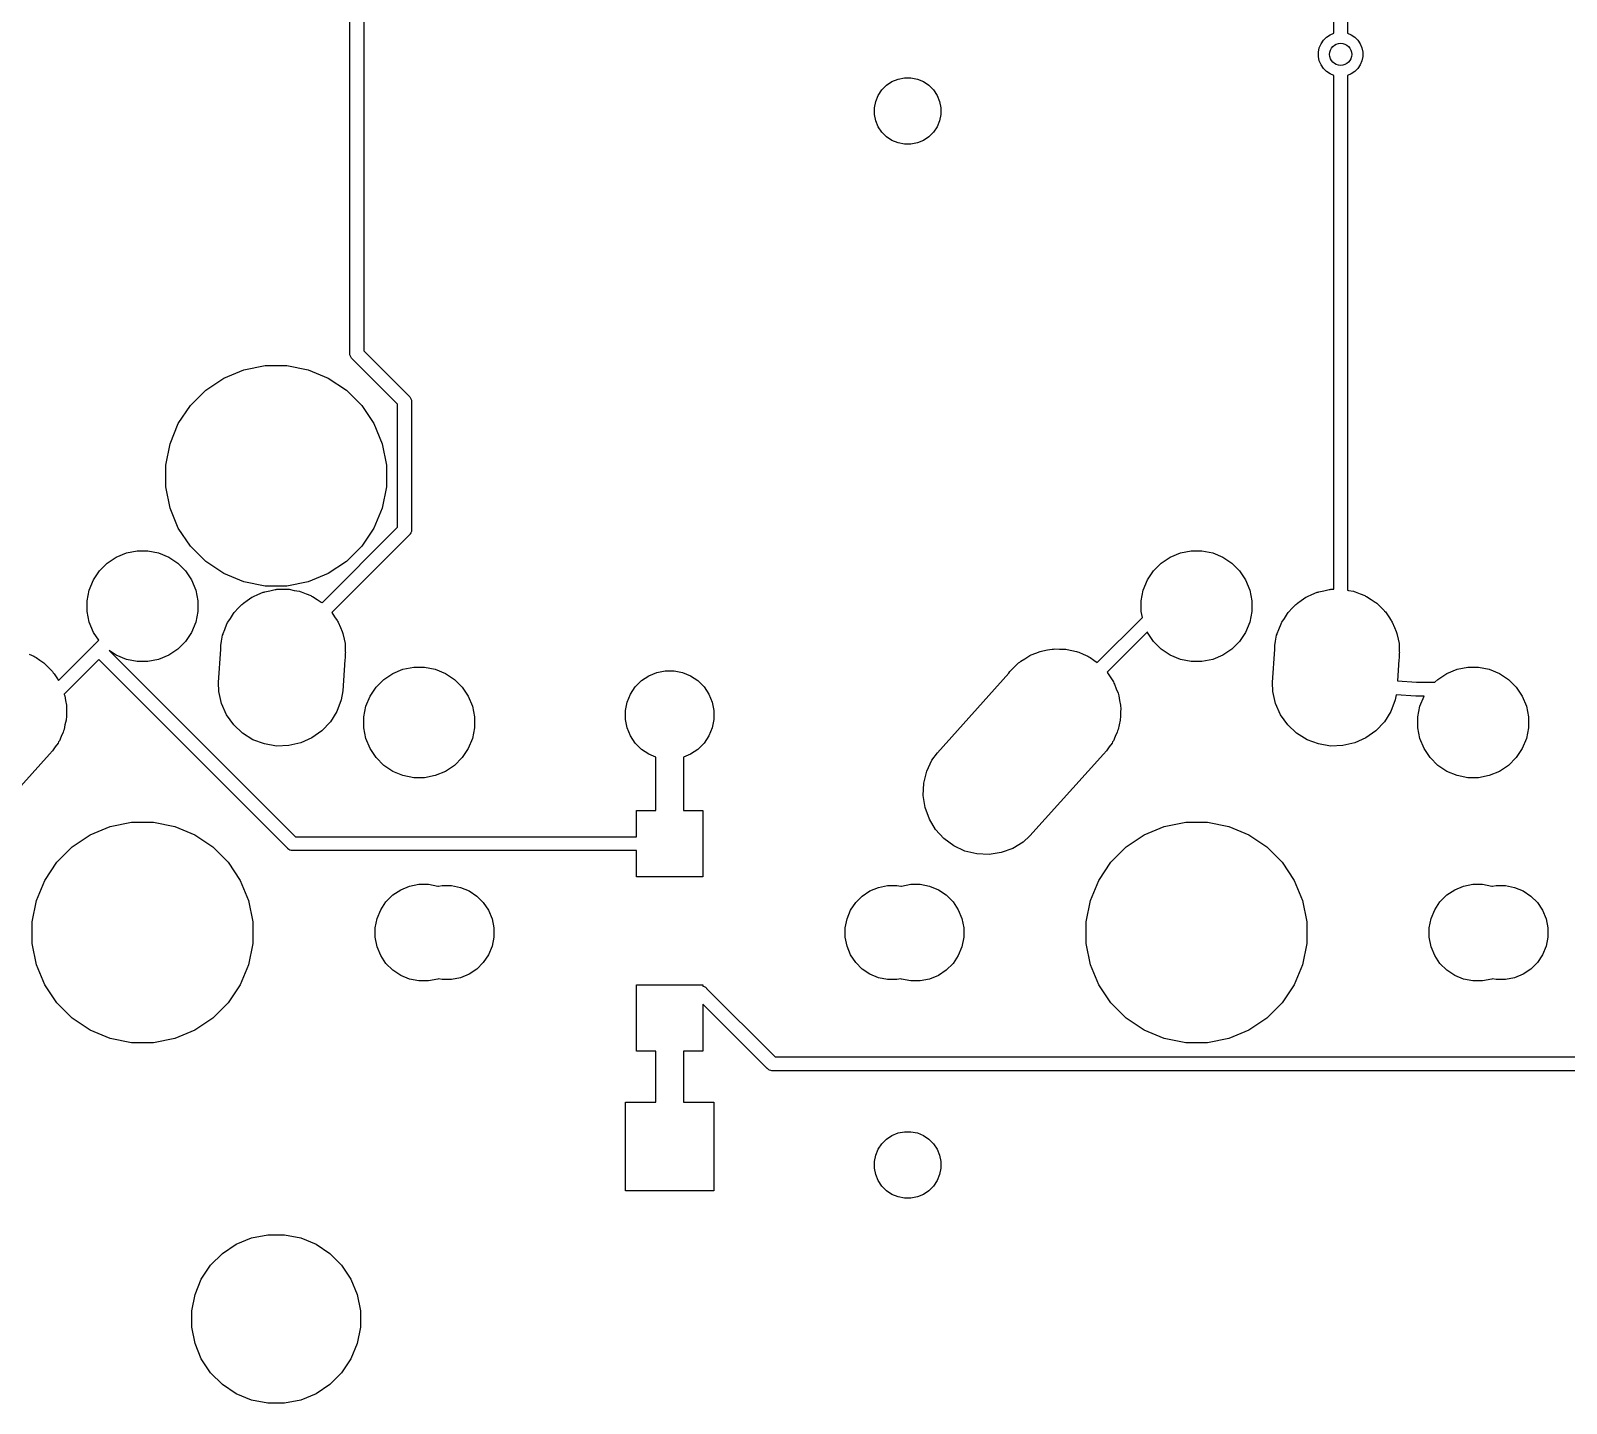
# Model space of a CAD drawing. Extents: x 53 to 306, y -113 to -54.
# Drawn here: x 174.19 to 201.94, y -113.28 to -88.47 of the extents above; entities that cross this region are included whole.
import ezdxf

# ---------------------------------------------------------------- set-up
doc = ezdxf.new("R2010")
doc.units = 0
doc.layers.add('BLACK', color=7, linetype='CONTINUOUS')

msp = doc.modelspace()

# ---------------------------------------------------------------- linework, layer by layer
at = {"layer": 'BLACK', "linetype": 'CONTINUOUS'}
for p, q in [((179.96, -94.3038), (179.96, -83.0579)), ((180.21, -83.1036), (180.21, -94.2581)), ((197.741, -88.5188), (197.741, -84.327)), ((197.991, -84.3727), (197.991, -88.5188)), ((197.677, -88.5455), (197.741, -88.5188)), ((197.991, -88.5188), (198.056, -88.5455)), ((197.466, -88.8606), (197.481, -88.7833)), ((197.481, -88.7833), (197.512, -88.7105)), ((197.512, -88.7105), (197.555, -88.645)), ((197.555, -88.645), (197.611, -88.5893)), ((197.611, -88.5893), (197.677, -88.5455)), ((198.056, -88.5455), (198.121, -88.5893)), ((198.121, -88.5893), (198.177, -88.645)), ((198.177, -88.645), (198.221, -88.7105)), ((198.221, -88.7105), (198.251, -88.7833)), ((198.251, -88.7833), (198.266, -88.8606)), ((197.466, -88.9394), (197.466, -88.8606)), ((197.481, -89.0167), (197.466, -88.9394)), ((197.512, -89.0895), (197.481, -89.0167)), ((198.251, -89.0167), (198.221, -89.0895)), ((198.266, -88.9394), (198.251, -89.0167)), ((198.266, -88.8606), (198.266, -88.9394)), ((189.758, -89.3933), (189.867, -89.3481)), ((189.867, -89.3481), (189.983, -89.325)), ((189.983, -89.325), (190.101, -89.325)), ((190.101, -89.325), (190.217, -89.3481)), ((190.217, -89.3481), (190.326, -89.3933)), ((197.555, -89.155), (197.512, -89.0895)), ((197.611, -89.2107), (197.555, -89.155)), ((197.677, -89.2545), (197.611, -89.2107)), ((197.741, -89.2812), (197.677, -89.2545)), ((197.741, -98.57), (197.741, -89.2812)), ((198.056, -89.2545), (197.991, -89.2812)), ((197.991, -89.2812), (197.991, -98.5856)), ((198.121, -89.2107), (198.056, -89.2545)), ((198.177, -89.155), (198.121, -89.2107)), ((198.221, -89.0895), (198.177, -89.155)), ((189.465, -89.75), (189.51, -89.6408)), ((189.51, -89.6408), (189.576, -89.5425)), ((189.576, -89.5425), (189.66, -89.459)), ((189.66, -89.459), (189.758, -89.3933)), ((190.326, -89.3933), (190.424, -89.459)), ((190.424, -89.459), (190.508, -89.5425)), ((190.508, -89.5425), (190.574, -89.6408)), ((190.574, -89.6408), (190.619, -89.75)), ((189.442, -89.8659), (189.465, -89.75)), ((189.442, -89.9841), (189.442, -89.8659)), ((190.619, -89.75), (190.642, -89.8659)), ((190.642, -89.8659), (190.642, -89.9841)), ((189.465, -90.1), (189.442, -89.9841)), ((189.51, -90.2092), (189.465, -90.1)), ((190.619, -90.1), (190.574, -90.2092)), ((190.642, -89.9841), (190.619, -90.1)), ((189.576, -90.3075), (189.51, -90.2092)), ((189.66, -90.391), (189.576, -90.3075)), ((189.758, -90.4567), (189.66, -90.391)), ((189.867, -90.5019), (189.758, -90.4567)), ((190.326, -90.4567), (190.217, -90.5019)), ((190.424, -90.391), (190.326, -90.4567)), ((190.508, -90.3075), (190.424, -90.391)), ((190.574, -90.2092), (190.508, -90.3075)), ((189.983, -90.525), (189.867, -90.5019)), ((190.101, -90.525), (189.983, -90.525)), ((190.217, -90.5019), (190.101, -90.525)), ((179.96, -94.3099), (179.96, -94.3038)), ((179.962, -94.3344), (179.96, -94.3099)), ((179.969, -94.358), (179.962, -94.3344)), ((179.981, -94.3797), (179.969, -94.358)), ((180.21, -94.2581), (181.032, -95.0798)), ((177.682, -94.753), (178.044, -94.6027)), ((178.044, -94.6027), (178.43, -94.5261)), ((178.43, -94.5261), (178.822, -94.5261)), ((178.822, -94.5261), (179.208, -94.6027)), ((179.208, -94.6027), (179.57, -94.753)), ((179.992, -94.3939), (179.981, -94.3797)), ((179.996, -94.3987), (179.992, -94.3939)), ((180.001, -94.4026), (179.996, -94.3987)), ((180.823, -95.2243), (180.001, -94.4026)), ((177.355, -94.9712), (177.682, -94.753)), ((179.57, -94.753), (179.897, -94.9712)), ((177.077, -95.249), (177.355, -94.9712)), ((179.897, -94.9712), (180.175, -95.249)), ((181.032, -95.0798), (181.037, -95.0837)), ((181.037, -95.0837), (181.041, -95.0884)), ((181.041, -95.0884), (181.041, -95.0884)), ((181.041, -95.0884), (181.052, -95.1027)), ((181.052, -95.1027), (181.064, -95.1244)), ((181.064, -95.1244), (181.071, -95.148)), ((181.071, -95.148), (181.073, -95.1664)), ((181.073, -95.1664), (181.073, -95.1664)), ((181.073, -95.1664), (181.073, -95.1725)), ((181.073, -95.1725), (181.073, -95.1786)), ((181.073, -95.1786), (181.073, -97.4931)), ((176.859, -95.5755), (177.077, -95.249)), ((180.175, -95.249), (180.393, -95.5755)), ((180.823, -97.4474), (180.823, -95.2243)), ((176.709, -95.9384), (176.859, -95.5755)), ((180.393, -95.5755), (180.543, -95.9384)), ((176.632, -96.3236), (176.709, -95.9384)), ((180.543, -95.9384), (180.62, -96.3236)), ((176.632, -96.7164), (176.632, -96.3236)), ((180.62, -96.3236), (180.62, -96.7164)), ((176.709, -97.1016), (176.632, -96.7164)), ((180.62, -96.7164), (180.543, -97.1016)), ((176.859, -97.4645), (176.709, -97.1016)), ((180.543, -97.1016), (180.393, -97.4645)), ((177.077, -97.791), (176.859, -97.4645)), ((179.457, -98.8131), (180.823, -97.4474)), ((181.032, -97.5919), (179.634, -98.9899)), ((180.393, -97.4645), (180.175, -97.791)), ((181.037, -97.588), (181.032, -97.5919)), ((181.041, -97.5833), (181.037, -97.588)), ((181.052, -97.569), (181.041, -97.5833)), ((181.041, -97.5833), (181.041, -97.5833)), ((181.064, -97.5473), (181.052, -97.569)), ((181.071, -97.5237), (181.064, -97.5473)), ((181.073, -97.5053), (181.071, -97.5237)), ((181.073, -97.4931), (181.073, -97.4992)), ((181.073, -97.4992), (181.073, -97.5053)), ((181.073, -97.5053), (181.073, -97.5053)), ((175.738, -97.9888), (175.92, -97.9134)), ((175.92, -97.9134), (176.114, -97.875)), ((176.114, -97.875), (176.31, -97.875)), ((176.31, -97.875), (176.504, -97.9134)), ((176.504, -97.9134), (176.686, -97.9888)), ((177.355, -98.0688), (177.077, -97.791)), ((180.175, -97.791), (179.897, -98.0688)), ((194.788, -97.9888), (194.97, -97.9134)), ((194.97, -97.9134), (195.164, -97.875)), ((195.164, -97.875), (195.36, -97.875)), ((195.36, -97.875), (195.554, -97.9134)), ((195.554, -97.9134), (195.736, -97.9888)), ((175.326, -98.4013), (175.435, -98.2375)), ((175.435, -98.2375), (175.575, -98.0982)), ((175.575, -98.0982), (175.738, -97.9888)), ((176.686, -97.9888), (176.849, -98.0982)), ((176.849, -98.0982), (176.989, -98.2375)), ((176.989, -98.2375), (177.098, -98.4013)), ((177.682, -98.287), (177.355, -98.0688)), ((179.897, -98.0688), (179.57, -98.287)), ((194.376, -98.4013), (194.485, -98.2375)), ((194.485, -98.2375), (194.625, -98.0982)), ((194.625, -98.0982), (194.788, -97.9888)), ((195.736, -97.9888), (195.899, -98.0982)), ((195.899, -98.0982), (196.039, -98.2375)), ((196.039, -98.2375), (196.148, -98.4013)), ((175.25, -98.5833), (175.326, -98.4013)), ((177.098, -98.4013), (177.174, -98.5833)), ((178.044, -98.4373), (177.682, -98.287)), ((178.43, -98.5139), (178.044, -98.4373)), ((178.822, -98.5139), (178.43, -98.5139)), ((179.208, -98.4373), (178.822, -98.5139)), ((179.57, -98.287), (179.208, -98.4373)), ((194.3, -98.5833), (194.376, -98.4013)), ((196.148, -98.4013), (196.224, -98.5833)), ((175.212, -98.7765), (175.25, -98.5833)), ((175.212, -98.9735), (175.212, -98.7765)), ((177.174, -98.5833), (177.212, -98.7765)), ((177.212, -98.7765), (177.212, -98.9735)), ((178.035, -98.8212), (178.105, -98.7744)), ((178.105, -98.7744), (178.189, -98.7145)), ((178.189, -98.7145), (178.206, -98.7068)), ((178.206, -98.7068), (178.219, -98.698)), ((178.219, -98.698), (178.299, -98.6649)), ((178.299, -98.6649), (178.391, -98.6236)), ((178.391, -98.6236), (178.409, -98.6195)), ((178.409, -98.6195), (178.424, -98.6132)), ((178.424, -98.6132), (178.512, -98.5958)), ((178.512, -98.5958), (178.607, -98.5738)), ((178.607, -98.5738), (178.625, -98.5733)), ((178.625, -98.5733), (178.641, -98.57)), ((178.641, -98.57), (178.734, -98.57)), ((178.734, -98.57), (178.828, -98.5671)), ((178.828, -98.5671), (178.845, -98.57)), ((178.845, -98.57), (178.863, -98.57)), ((178.863, -98.57), (178.956, -98.5886)), ((178.956, -98.5886), (179.047, -98.6038)), ((179.047, -98.6038), (179.063, -98.6097)), ((179.063, -98.6097), (179.08, -98.6132)), ((179.08, -98.6132), (179.171, -98.6509)), ((179.171, -98.6509), (179.254, -98.6824)), ((179.254, -98.6824), (179.268, -98.691)), ((179.268, -98.691), (179.285, -98.698)), ((179.285, -98.698), (179.369, -98.7542)), ((179.369, -98.7542), (179.442, -98.7999)), ((179.442, -98.7999), (179.453, -98.8107)), ((194.262, -98.7765), (194.3, -98.5833)), ((194.262, -98.9735), (194.262, -98.7765)), ((196.224, -98.5833), (196.262, -98.7765)), ((196.262, -98.7765), (196.262, -98.9735)), ((197.085, -98.8212), (197.155, -98.7744)), ((197.155, -98.7744), (197.239, -98.7145)), ((197.239, -98.7145), (197.256, -98.7068)), ((197.256, -98.7068), (197.269, -98.698)), ((197.269, -98.698), (197.349, -98.6649)), ((197.349, -98.6649), (197.441, -98.6236)), ((197.441, -98.6236), (197.459, -98.6195)), ((197.459, -98.6195), (197.474, -98.6132)), ((197.474, -98.6132), (197.562, -98.5958)), ((197.562, -98.5958), (197.657, -98.5738)), ((197.657, -98.5738), (197.675, -98.5733)), ((197.675, -98.5733), (197.691, -98.57)), ((197.691, -98.57), (197.741, -98.57)), ((197.991, -98.5856), (198.006, -98.5886)), ((198.006, -98.5886), (198.097, -98.6038)), ((198.097, -98.6038), (198.113, -98.6097)), ((198.113, -98.6097), (198.13, -98.6132)), ((198.13, -98.6132), (198.221, -98.6509)), ((198.221, -98.6509), (198.304, -98.6824)), ((198.304, -98.6824), (198.318, -98.691)), ((198.318, -98.691), (198.335, -98.698)), ((198.335, -98.698), (198.419, -98.7542)), ((198.419, -98.7542), (198.492, -98.7999)), ((198.492, -98.7999), (198.503, -98.8107)), ((175.25, -99.1667), (175.212, -98.9735)), ((177.212, -98.9735), (177.174, -99.1667)), ((177.8, -99.0952), (177.857, -99.0045)), ((177.857, -99.0045), (177.87, -98.9903)), ((177.87, -98.9903), (177.878, -98.9779)), ((177.878, -98.9779), (177.936, -98.9198)), ((177.936, -98.9198), (178.008, -98.8431)), ((178.008, -98.8431), (178.024, -98.832)), ((178.024, -98.832), (178.035, -98.8212)), ((179.453, -98.8107), (179.457, -98.8131)), ((179.634, -98.9899), (179.685, -99.0657)), ((179.685, -99.0657), (179.732, -99.1323)), ((193.467, -99.8931), (194.283, -99.0775)), ((194.283, -99.0775), (194.262, -98.9735)), ((196.262, -98.9735), (196.224, -99.1667)), ((196.85, -99.0952), (196.907, -99.0045)), ((196.907, -99.0045), (196.92, -98.9903)), ((196.92, -98.9903), (196.928, -98.9779)), ((196.928, -98.9779), (196.986, -98.9198)), ((196.986, -98.9198), (197.058, -98.8431)), ((197.058, -98.8431), (197.074, -98.832)), ((197.074, -98.832), (197.085, -98.8212)), ((198.503, -98.8107), (198.519, -98.8212)), ((198.519, -98.8212), (198.592, -98.8944)), ((198.592, -98.8944), (198.653, -98.9518)), ((198.653, -98.9518), (198.662, -98.9643)), ((198.662, -98.9643), (198.676, -98.9779)), ((198.676, -98.9779), (198.735, -99.0657)), ((198.735, -99.0657), (198.782, -99.1323)), ((175.326, -99.3487), (175.25, -99.1667)), ((175.42, -99.49), (175.326, -99.3487)), ((177.098, -99.3487), (176.989, -99.5125)), ((177.174, -99.1667), (177.098, -99.3487)), ((177.67, -99.3668), (177.701, -99.2936)), ((177.701, -99.2936), (177.739, -99.1923)), ((177.739, -99.1923), (177.749, -99.1756)), ((177.749, -99.1756), (177.755, -99.1621)), ((177.755, -99.1621), (177.8, -99.0952)), ((179.732, -99.1323), (179.738, -99.1459)), ((179.738, -99.1459), (179.749, -99.1621)), ((179.749, -99.1621), (179.79, -99.2613)), ((179.79, -99.2613), (179.823, -99.3344)), ((179.823, -99.3344), (179.826, -99.3486)), ((179.826, -99.3486), (179.834, -99.3668)), ((194.373, -99.3411), (193.644, -100.07)), ((194.376, -99.3487), (194.373, -99.3411)), ((194.485, -99.5125), (194.376, -99.3487)), ((196.148, -99.3487), (196.039, -99.5125)), ((196.224, -99.1667), (196.148, -99.3487)), ((196.72, -99.3668), (196.751, -99.2936)), ((196.751, -99.2936), (196.789, -99.1923)), ((196.789, -99.1923), (196.799, -99.1756)), ((196.799, -99.1756), (196.805, -99.1621)), ((196.805, -99.1621), (196.85, -99.0952)), ((198.782, -99.1323), (198.788, -99.1459)), ((198.788, -99.1459), (198.799, -99.1621)), ((198.799, -99.1621), (198.84, -99.2613)), ((198.84, -99.2613), (198.873, -99.3344)), ((198.873, -99.3344), (198.876, -99.3486)), ((198.876, -99.3486), (198.884, -99.3668)), ((174.693, -100.218), (175.33, -99.5805)), ((175.33, -99.5805), (175.334, -99.5758)), ((175.334, -99.5758), (175.338, -99.5719)), ((175.338, -99.5719), (175.42, -99.49)), ((176.989, -99.5125), (176.849, -99.6518)), ((177.627, -99.5842), (177.642, -99.507)), ((177.627, -99.65), (177.627, -99.5842)), ((177.642, -99.507), (177.66, -99.3995)), ((177.66, -99.3995), (177.667, -99.381)), ((177.667, -99.381), (177.67, -99.3668)), ((179.834, -99.3668), (179.855, -99.4732)), ((179.855, -99.4732), (179.873, -99.5503)), ((179.873, -99.5503), (179.873, -99.5647)), ((179.873, -99.5647), (179.877, -99.5842)), ((179.877, -99.5842), (179.877, -99.6933)), ((194.625, -99.6518), (194.485, -99.5125)), ((196.039, -99.5125), (195.899, -99.6518)), ((196.677, -99.5842), (196.692, -99.507)), ((196.677, -99.65), (196.677, -99.5842)), ((196.692, -99.507), (196.71, -99.3995)), ((196.71, -99.3995), (196.717, -99.381)), ((196.717, -99.381), (196.72, -99.3668)), ((198.884, -99.3668), (198.905, -99.4732)), ((198.905, -99.4732), (198.923, -99.5503)), ((198.923, -99.5503), (198.923, -99.5647)), ((198.923, -99.5647), (198.927, -99.5842)), ((198.927, -99.5842), (198.927, -99.6933)), ((174.165, -99.7451), (174.245, -99.778)), ((174.245, -99.778), (174.266, -99.7919)), ((174.266, -99.7919), (174.288, -99.8025)), ((174.288, -99.8025), (174.358, -99.8534)), ((174.358, -99.8534), (174.429, -99.9012)), ((174.429, -99.9012), (174.447, -99.9188)), ((175.422, -99.8414), (174.798, -100.466)), ((178.832, -103.251), (175.422, -99.8414)), ((175.738, -99.7612), (175.61, -99.6755)), ((175.61, -99.6755), (178.977, -103.042)), ((175.92, -99.8366), (175.738, -99.7612)), ((176.114, -99.875), (175.92, -99.8366)), ((176.31, -99.875), (176.114, -99.875)), ((176.504, -99.8366), (176.31, -99.875)), ((176.686, -99.7612), (176.504, -99.8366)), ((176.849, -99.6518), (176.686, -99.7612)), ((177.586, -100.254), (177.627, -99.65)), ((179.869, -99.8471), (179.831, -100.407)), ((179.877, -99.8058), (179.869, -99.8471)), ((179.877, -99.6933), (179.878, -99.7163)), ((179.878, -99.7163), (179.877, -99.7265)), ((179.877, -99.7265), (179.877, -99.8058)), ((191.984, -99.9618), (192.045, -99.9012)), ((192.045, -99.9012), (192.066, -99.8873)), ((192.066, -99.8873), (192.084, -99.8704)), ((192.084, -99.8704), (192.158, -99.8257)), ((192.158, -99.8257), (192.229, -99.778)), ((192.229, -99.778), (192.252, -99.7685)), ((192.252, -99.7685), (192.274, -99.7555)), ((192.274, -99.7555), (192.355, -99.7261)), ((192.355, -99.7261), (192.434, -99.6932)), ((192.434, -99.6932), (192.458, -99.6884)), ((192.458, -99.6884), (192.482, -99.6798)), ((192.482, -99.6798), (192.567, -99.6667)), ((192.567, -99.6667), (192.651, -99.65)), ((192.651, -99.65), (192.676, -99.65)), ((192.676, -99.65), (192.701, -99.6462)), ((192.701, -99.6462), (192.787, -99.65)), ((192.787, -99.65), (192.873, -99.65)), ((192.873, -99.65), (192.897, -99.6549)), ((192.897, -99.6549), (192.922, -99.656)), ((192.922, -99.656), (193.006, -99.6765)), ((193.006, -99.6765), (193.09, -99.6932)), ((193.09, -99.6932), (193.113, -99.7028)), ((193.113, -99.7028), (193.137, -99.7087)), ((193.137, -99.7087), (193.215, -99.7451)), ((193.215, -99.7451), (193.295, -99.778)), ((193.295, -99.778), (193.316, -99.7919)), ((193.316, -99.7919), (193.338, -99.8025)), ((193.338, -99.8025), (193.408, -99.8534)), ((193.408, -99.8534), (193.467, -99.8931)), ((194.788, -99.7612), (194.625, -99.6518)), ((194.97, -99.8366), (194.788, -99.7612)), ((195.164, -99.875), (194.97, -99.8366)), ((195.36, -99.875), (195.164, -99.875)), ((195.554, -99.8366), (195.36, -99.875)), ((195.736, -99.7612), (195.554, -99.8366)), ((195.899, -99.6518), (195.736, -99.7612)), ((196.636, -100.254), (196.677, -99.65)), ((198.919, -99.8471), (198.893, -100.227)), ((198.927, -99.8058), (198.919, -99.8471)), ((198.927, -99.6933), (198.928, -99.7163)), ((198.928, -99.7163), (198.927, -99.7265)), ((198.927, -99.7265), (198.927, -99.8058)), ((174.447, -99.9188), (174.467, -99.9336)), ((174.467, -99.9336), (174.525, -99.997)), ((174.525, -99.997), (174.586, -100.058)), ((174.586, -100.058), (174.6, -100.079)), ((174.6, -100.079), (174.617, -100.097)), ((174.617, -100.097), (174.661, -100.171)), ((174.661, -100.171), (174.693, -100.218)), ((180.575, -100.198), (180.738, -100.089)), ((180.738, -100.089), (180.92, -100.013)), ((180.92, -100.013), (181.114, -99.975)), ((181.114, -99.975), (181.31, -99.975)), ((181.31, -99.975), (181.504, -100.013)), ((181.504, -100.013), (181.686, -100.089)), ((181.686, -100.089), (181.849, -100.198)), ((185.23, -100.221), (185.361, -100.133)), ((185.361, -100.133), (185.507, -100.073)), ((185.507, -100.073), (185.661, -100.042)), ((185.661, -100.042), (185.819, -100.042)), ((185.819, -100.042), (185.973, -100.073)), ((185.973, -100.073), (186.119, -100.133)), ((186.119, -100.133), (186.25, -100.221)), ((190.578, -101.525), (191.871, -100.083)), ((191.871, -100.083), (191.888, -100.058)), ((191.888, -100.058), (191.945, -100.001)), ((191.945, -100.001), (191.962, -99.9825)), ((191.962, -99.9825), (191.984, -99.9618)), ((193.644, -100.07), (193.65, -100.079)), ((193.65, -100.079), (193.667, -100.097)), ((193.667, -100.097), (193.711, -100.171)), ((193.711, -100.171), (193.759, -100.242)), ((199.625, -100.198), (199.788, -100.089)), ((199.788, -100.089), (199.97, -100.013)), ((199.97, -100.013), (200.164, -99.975)), ((200.164, -99.975), (200.36, -99.975)), ((200.36, -99.975), (200.554, -100.013)), ((200.554, -100.013), (200.736, -100.089)), ((200.736, -100.089), (200.899, -100.198)), ((174.798, -100.466), (174.799, -100.471)), ((177.591, -100.42), (177.586, -100.254)), ((177.641, -100.636), (177.591, -100.42)), ((179.831, -100.407), (179.803, -100.57)), ((180.326, -100.501), (180.435, -100.338)), ((180.435, -100.338), (180.575, -100.198)), ((181.849, -100.198), (181.989, -100.338)), ((181.989, -100.338), (182.098, -100.501)), ((184.971, -100.609), (185.031, -100.463)), ((185.031, -100.463), (185.119, -100.332)), ((185.119, -100.332), (185.23, -100.221)), ((186.25, -100.221), (186.361, -100.332)), ((186.361, -100.332), (186.449, -100.463)), ((186.449, -100.463), (186.509, -100.609)), ((193.759, -100.242), (193.769, -100.265)), ((193.769, -100.265), (193.781, -100.287)), ((193.781, -100.287), (193.811, -100.367)), ((193.811, -100.367), (193.844, -100.447)), ((193.844, -100.447), (193.849, -100.471)), ((196.641, -100.42), (196.636, -100.254)), ((196.691, -100.636), (196.641, -100.42)), ((198.893, -100.227), (199.24, -100.25)), ((199.24, -100.25), (199.572, -100.25)), ((199.572, -100.25), (199.625, -100.198)), ((200.899, -100.198), (201.039, -100.338)), ((201.039, -100.338), (201.148, -100.501)), ((174.799, -100.471), (174.807, -100.495)), ((174.807, -100.495), (174.82, -100.58)), ((174.82, -100.58), (174.837, -100.664)), ((174.837, -100.664), (174.837, -100.689)), ((174.837, -100.689), (174.841, -100.714)), ((174.841, -100.714), (174.837, -100.8)), ((177.732, -100.838), (177.641, -100.636)), ((179.803, -100.57), (179.725, -100.778)), ((180.212, -100.877), (180.25, -100.683)), ((180.25, -100.683), (180.326, -100.501)), ((182.098, -100.501), (182.174, -100.683)), ((182.174, -100.683), (182.212, -100.877)), ((184.94, -100.763), (184.971, -100.609)), ((186.509, -100.609), (186.54, -100.763)), ((193.849, -100.471), (193.857, -100.495)), ((193.857, -100.495), (193.87, -100.58)), ((193.87, -100.58), (193.887, -100.664)), ((193.887, -100.664), (193.887, -100.689)), ((193.887, -100.689), (193.891, -100.714)), ((193.891, -100.714), (193.887, -100.8)), ((196.782, -100.838), (196.691, -100.636)), ((198.853, -100.57), (198.775, -100.778)), ((198.869, -100.476), (198.853, -100.57)), ((199.225, -100.5), (198.869, -100.476)), ((199.229, -100.5), (199.225, -100.5)), ((199.231, -100.5), (199.229, -100.5)), ((199.233, -100.501), (199.231, -100.5)), ((199.237, -100.5), (199.233, -100.501)), ((199.376, -100.5), (199.237, -100.5)), ((199.262, -100.877), (199.3, -100.683)), ((199.3, -100.683), (199.376, -100.501)), ((199.376, -100.501), (199.376, -100.5)), ((201.148, -100.501), (201.224, -100.683)), ((201.224, -100.683), (201.262, -100.877)), ((174.811, -101.019), (174.794, -101.103)), ((174.831, -100.935), (174.811, -101.019)), ((174.832, -100.91), (174.831, -100.935)), ((174.837, -100.886), (174.832, -100.91)), ((174.837, -100.8), (174.837, -100.886)), ((177.86, -101.018), (177.732, -100.838)), ((178.021, -101.17), (177.86, -101.018)), ((179.607, -100.966), (179.455, -101.127)), ((179.725, -100.778), (179.607, -100.966)), ((180.212, -101.073), (180.212, -100.877)), ((182.212, -100.877), (182.212, -101.073)), ((184.94, -100.921), (184.94, -100.763)), ((184.971, -101.075), (184.94, -100.921)), ((186.54, -100.921), (186.509, -101.075)), ((186.54, -100.763), (186.54, -100.921)), ((193.861, -101.019), (193.844, -101.103)), ((193.881, -100.935), (193.861, -101.019)), ((193.882, -100.91), (193.881, -100.935)), ((193.887, -100.886), (193.882, -100.91)), ((193.887, -100.8), (193.887, -100.886)), ((196.91, -101.018), (196.782, -100.838)), ((197.071, -101.17), (196.91, -101.018)), ((198.657, -100.966), (198.505, -101.127)), ((198.775, -100.778), (198.657, -100.966)), ((199.262, -101.073), (199.262, -100.877)), ((201.262, -100.877), (201.262, -101.073)), ((174.742, -101.228), (174.709, -101.308)), ((174.778, -101.15), (174.742, -101.228)), ((174.784, -101.126), (174.778, -101.15)), ((174.794, -101.103), (174.784, -101.126)), ((178.209, -101.288), (178.021, -101.17)), ((178.417, -101.366), (178.209, -101.288)), ((179.275, -101.255), (179.073, -101.346)), ((179.455, -101.127), (179.275, -101.255)), ((180.25, -101.267), (180.212, -101.073)), ((180.326, -101.449), (180.25, -101.267)), ((182.174, -101.267), (182.098, -101.449)), ((182.212, -101.073), (182.174, -101.267)), ((185.031, -101.221), (184.971, -101.075)), ((185.119, -101.352), (185.031, -101.221)), ((186.449, -101.221), (186.361, -101.352)), ((186.509, -101.075), (186.449, -101.221)), ((193.792, -101.228), (193.759, -101.308)), ((193.828, -101.15), (193.792, -101.228)), ((193.834, -101.126), (193.828, -101.15)), ((193.844, -101.103), (193.834, -101.126)), ((197.259, -101.288), (197.071, -101.17)), ((197.467, -101.366), (197.259, -101.288)), ((198.325, -101.255), (198.123, -101.346)), ((198.505, -101.127), (198.325, -101.255)), ((199.3, -101.267), (199.262, -101.073)), ((199.376, -101.449), (199.3, -101.267)), ((201.224, -101.267), (201.148, -101.449)), ((201.262, -101.073), (201.224, -101.267)), ((174.529, -101.549), (173.202, -103.027)), ((174.586, -101.492), (174.529, -101.549)), ((174.634, -101.42), (174.586, -101.492)), ((174.685, -101.351), (174.634, -101.42)), ((174.695, -101.329), (174.685, -101.351)), ((174.709, -101.308), (174.695, -101.329)), ((178.635, -101.403), (178.417, -101.366)), ((178.857, -101.396), (178.635, -101.403)), ((179.073, -101.346), (178.857, -101.396)), ((180.435, -101.612), (180.326, -101.449)), ((182.098, -101.449), (181.989, -101.612)), ((185.23, -101.463), (185.119, -101.352)), ((185.361, -101.551), (185.23, -101.463)), ((185.49, -101.604), (185.361, -101.551)), ((186.119, -101.551), (185.99, -101.604)), ((186.25, -101.463), (186.119, -101.551)), ((186.361, -101.352), (186.25, -101.463)), ((190.479, -101.659), (190.578, -101.525)), ((193.579, -101.549), (192.252, -103.027)), ((193.636, -101.492), (193.579, -101.549)), ((193.684, -101.42), (193.636, -101.492)), ((193.735, -101.351), (193.684, -101.42)), ((193.745, -101.329), (193.735, -101.351)), ((193.759, -101.308), (193.745, -101.329)), ((197.685, -101.403), (197.467, -101.366)), ((197.907, -101.396), (197.685, -101.403)), ((198.123, -101.346), (197.907, -101.396)), ((199.485, -101.612), (199.376, -101.449)), ((201.148, -101.449), (201.039, -101.612)), ((180.575, -101.752), (180.435, -101.612)), ((180.738, -101.861), (180.575, -101.752)), ((181.849, -101.752), (181.686, -101.861)), ((181.989, -101.612), (181.849, -101.752)), ((185.49, -102.567), (185.49, -101.604)), ((185.99, -101.604), (185.99, -102.567)), ((190.386, -101.86), (190.479, -101.659)), ((199.625, -101.752), (199.485, -101.612)), ((199.788, -101.861), (199.625, -101.752)), ((200.899, -101.752), (200.736, -101.861)), ((201.039, -101.612), (200.899, -101.752)), ((180.92, -101.937), (180.738, -101.861)), ((181.114, -101.975), (180.92, -101.937)), ((181.31, -101.975), (181.114, -101.975)), ((181.504, -101.937), (181.31, -101.975)), ((181.686, -101.861), (181.504, -101.937)), ((190.323, -102.296), (190.333, -102.075)), ((190.333, -102.075), (190.386, -101.86)), ((199.97, -101.937), (199.788, -101.861)), ((200.164, -101.975), (199.97, -101.937)), ((200.36, -101.975), (200.164, -101.975)), ((200.554, -101.937), (200.36, -101.975)), ((200.736, -101.861), (200.554, -101.937)), ((190.357, -102.515), (190.323, -102.296)), ((185.14, -102.567), (185.49, -102.567)), ((185.14, -103.042), (185.14, -102.567)), ((185.99, -102.567), (186.34, -102.567)), ((186.34, -102.567), (186.34, -103.767)), ((190.433, -102.723), (190.357, -102.515)), ((175.268, -103.008), (175.63, -102.858)), ((175.63, -102.858), (176.016, -102.781)), ((176.016, -102.781), (176.408, -102.781)), ((176.408, -102.781), (176.794, -102.858)), ((176.794, -102.858), (177.156, -103.008)), ((190.547, -102.913), (190.433, -102.723)), ((190.697, -103.076), (190.547, -102.913)), ((194.318, -103.008), (194.68, -102.858)), ((194.68, -102.858), (195.066, -102.781)), ((195.066, -102.781), (195.458, -102.781)), ((195.458, -102.781), (195.844, -102.858)), ((195.844, -102.858), (196.206, -103.008)), ((174.663, -103.504), (174.941, -103.226)), ((174.941, -103.226), (175.268, -103.008)), ((177.156, -103.008), (177.483, -103.226)), ((177.483, -103.226), (177.761, -103.504)), ((178.977, -103.042), (185.14, -103.042)), ((190.876, -103.208), (190.697, -103.076)), ((191.077, -103.301), (190.876, -103.208)), ((192.13, -103.14), (191.94, -103.254)), ((192.252, -103.027), (192.13, -103.14)), ((193.713, -103.504), (193.991, -103.226)), ((193.991, -103.226), (194.318, -103.008)), ((196.206, -103.008), (196.533, -103.226)), ((196.533, -103.226), (196.811, -103.504)), ((174.445, -103.831), (174.663, -103.504)), ((177.761, -103.504), (177.979, -103.831)), ((178.836, -103.256), (178.832, -103.251)), ((178.841, -103.26), (178.836, -103.256)), ((178.855, -103.271), (178.841, -103.26)), ((178.841, -103.26), (178.841, -103.26)), ((178.877, -103.283), (178.855, -103.271)), ((178.9, -103.29), (178.877, -103.283)), ((178.919, -103.292), (178.9, -103.29)), ((178.925, -103.293), (178.919, -103.292)), ((178.919, -103.292), (178.919, -103.292)), ((178.931, -103.292), (178.925, -103.293)), ((185.14, -103.292), (178.931, -103.292)), ((185.14, -103.767), (185.14, -103.292)), ((191.292, -103.354), (191.077, -103.301)), ((191.513, -103.364), (191.292, -103.354)), ((191.732, -103.33), (191.513, -103.364)), ((191.94, -103.254), (191.732, -103.33)), ((193.495, -103.831), (193.713, -103.504)), ((196.811, -103.504), (197.029, -103.831)), ((186.34, -103.767), (185.14, -103.767)), ((174.295, -104.193), (174.445, -103.831)), ((177.979, -103.831), (178.129, -104.193)), ((180.734, -104.095), (180.878, -104)), ((180.878, -104), (181.037, -103.934)), ((181.037, -103.934), (181.206, -103.9)), ((181.206, -103.9), (181.378, -103.9)), ((181.378, -103.9), (181.547, -103.934)), ((181.547, -103.934), (181.559, -103.939)), ((181.559, -103.939), (181.628, -103.925)), ((181.628, -103.925), (181.796, -103.925)), ((181.796, -103.925), (181.96, -103.958)), ((181.96, -103.958), (182.115, -104.022)), ((182.115, -104.022), (182.254, -104.115)), ((189.22, -104.115), (189.359, -104.022)), ((189.359, -104.022), (189.514, -103.958)), ((189.514, -103.958), (189.678, -103.925)), ((189.678, -103.925), (189.846, -103.925)), ((189.846, -103.925), (189.915, -103.939)), ((189.915, -103.939), (189.927, -103.934)), ((189.927, -103.934), (190.096, -103.9)), ((190.096, -103.9), (190.268, -103.9)), ((190.268, -103.9), (190.437, -103.934)), ((190.437, -103.934), (190.596, -104)), ((190.596, -104), (190.74, -104.095)), ((193.345, -104.193), (193.495, -103.831)), ((197.029, -103.831), (197.179, -104.193)), ((199.784, -104.095), (199.928, -104)), ((199.928, -104), (200.087, -103.934)), ((200.087, -103.934), (200.256, -103.9)), ((200.256, -103.9), (200.428, -103.9)), ((200.428, -103.9), (200.597, -103.934)), ((200.597, -103.934), (200.609, -103.939)), ((200.609, -103.939), (200.678, -103.925)), ((200.678, -103.925), (200.846, -103.925)), ((200.846, -103.925), (201.01, -103.958)), ((201.01, -103.958), (201.165, -104.022)), ((201.165, -104.022), (201.304, -104.115)), ((174.218, -104.579), (174.295, -104.193)), ((178.129, -104.193), (178.206, -104.579)), ((180.517, -104.361), (180.612, -104.217)), ((180.612, -104.217), (180.734, -104.095)), ((182.254, -104.115), (182.372, -104.233)), ((182.372, -104.233), (182.465, -104.372)), ((189.009, -104.372), (189.102, -104.233)), ((189.102, -104.233), (189.22, -104.115)), ((190.74, -104.095), (190.862, -104.217)), ((190.862, -104.217), (190.957, -104.361)), ((193.268, -104.579), (193.345, -104.193)), ((197.179, -104.193), (197.256, -104.579)), ((199.567, -104.361), (199.662, -104.217)), ((199.662, -104.217), (199.784, -104.095)), ((201.304, -104.115), (201.422, -104.233)), ((201.422, -104.233), (201.515, -104.372)), ((174.218, -104.971), (174.218, -104.579)), ((178.206, -104.579), (178.206, -104.971)), ((180.417, -104.689), (180.451, -104.52)), ((180.451, -104.52), (180.517, -104.361)), ((182.465, -104.372), (182.529, -104.527)), ((182.529, -104.527), (182.562, -104.691)), ((188.912, -104.691), (188.945, -104.527)), ((188.945, -104.527), (189.009, -104.372)), ((190.957, -104.361), (191.023, -104.52)), ((191.023, -104.52), (191.057, -104.689)), ((193.268, -104.971), (193.268, -104.579)), ((197.256, -104.579), (197.256, -104.971)), ((199.467, -104.689), (199.501, -104.52)), ((199.501, -104.52), (199.567, -104.361)), ((201.515, -104.372), (201.579, -104.527)), ((201.579, -104.527), (201.612, -104.691)), ((180.417, -104.861), (180.417, -104.689)), ((180.451, -105.03), (180.417, -104.861)), ((182.562, -104.859), (182.529, -105.023)), ((182.562, -104.691), (182.562, -104.859)), ((188.912, -104.859), (188.912, -104.691)), ((188.945, -105.023), (188.912, -104.859)), ((191.057, -104.861), (191.023, -105.03)), ((191.057, -104.689), (191.057, -104.861)), ((199.467, -104.861), (199.467, -104.689)), ((199.501, -105.03), (199.467, -104.861)), ((201.612, -104.859), (201.579, -105.023)), ((201.612, -104.691), (201.612, -104.859)), ((174.295, -105.357), (174.218, -104.971)), ((178.206, -104.971), (178.129, -105.357)), ((180.517, -105.189), (180.451, -105.03)), ((182.465, -105.178), (182.372, -105.317)), ((182.529, -105.023), (182.465, -105.178)), ((189.009, -105.178), (188.945, -105.023)), ((189.102, -105.317), (189.009, -105.178)), ((191.023, -105.03), (190.957, -105.189)), ((193.345, -105.357), (193.268, -104.971)), ((197.256, -104.971), (197.179, -105.357)), ((199.567, -105.189), (199.501, -105.03)), ((201.515, -105.178), (201.422, -105.317)), ((201.579, -105.023), (201.515, -105.178)), ((174.445, -105.719), (174.295, -105.357)), ((178.129, -105.357), (177.979, -105.719)), ((180.612, -105.333), (180.517, -105.189)), ((180.734, -105.455), (180.612, -105.333)), ((180.878, -105.55), (180.734, -105.455)), ((182.254, -105.435), (182.115, -105.528)), ((182.372, -105.317), (182.254, -105.435)), ((189.22, -105.435), (189.102, -105.317)), ((189.359, -105.528), (189.22, -105.435)), ((190.74, -105.455), (190.596, -105.55)), ((190.862, -105.333), (190.74, -105.455)), ((190.957, -105.189), (190.862, -105.333)), ((193.495, -105.719), (193.345, -105.357)), ((197.179, -105.357), (197.029, -105.719)), ((199.662, -105.333), (199.567, -105.189)), ((199.784, -105.455), (199.662, -105.333)), ((199.928, -105.55), (199.784, -105.455)), ((201.304, -105.435), (201.165, -105.528)), ((201.422, -105.317), (201.304, -105.435)), ((174.663, -106.046), (174.445, -105.719)), ((177.979, -105.719), (177.761, -106.046)), ((181.037, -105.616), (180.878, -105.55)), ((181.206, -105.65), (181.037, -105.616)), ((181.378, -105.65), (181.206, -105.65)), ((181.547, -105.616), (181.378, -105.65)), ((181.559, -105.611), (181.547, -105.616)), ((181.628, -105.625), (181.559, -105.611)), ((181.796, -105.625), (181.628, -105.625)), ((181.96, -105.592), (181.796, -105.625)), ((182.115, -105.528), (181.96, -105.592)), ((185.14, -106.917), (185.14, -105.717)), ((185.14, -105.717), (186.34, -105.717)), ((186.34, -105.717), (186.34, -105.744)), ((189.514, -105.592), (189.359, -105.528)), ((189.678, -105.625), (189.514, -105.592)), ((189.846, -105.625), (189.678, -105.625)), ((189.915, -105.611), (189.846, -105.625)), ((189.927, -105.616), (189.915, -105.611)), ((190.096, -105.65), (189.927, -105.616)), ((190.268, -105.65), (190.096, -105.65)), ((190.437, -105.616), (190.268, -105.65)), ((190.596, -105.55), (190.437, -105.616)), ((193.713, -106.046), (193.495, -105.719)), ((197.029, -105.719), (196.811, -106.046)), ((200.087, -105.616), (199.928, -105.55)), ((200.256, -105.65), (200.087, -105.616)), ((200.428, -105.65), (200.256, -105.65)), ((200.597, -105.616), (200.428, -105.65)), ((200.609, -105.611), (200.597, -105.616)), ((200.678, -105.625), (200.609, -105.611)), ((200.846, -105.625), (200.678, -105.625)), ((201.01, -105.592), (200.846, -105.625)), ((201.165, -105.528), (201.01, -105.592)), ((186.34, -105.744), (186.363, -105.751)), ((186.363, -105.751), (186.385, -105.762)), ((186.385, -105.762), (186.404, -105.778)), ((186.404, -105.778), (186.408, -105.783)), ((186.408, -105.783), (187.647, -107.022)), ((174.941, -106.324), (174.663, -106.046)), ((177.761, -106.046), (177.483, -106.324)), ((187.502, -107.231), (186.34, -106.068)), ((186.34, -106.068), (186.34, -106.917)), ((193.991, -106.324), (193.713, -106.046)), ((196.811, -106.046), (196.533, -106.324)), ((175.268, -106.542), (174.941, -106.324)), ((175.63, -106.692), (175.268, -106.542)), ((177.156, -106.542), (176.794, -106.692)), ((177.483, -106.324), (177.156, -106.542)), ((194.318, -106.542), (193.991, -106.324)), ((194.68, -106.692), (194.318, -106.542)), ((196.206, -106.542), (195.844, -106.692)), ((196.533, -106.324), (196.206, -106.542)), ((176.016, -106.769), (175.63, -106.692)), ((176.408, -106.769), (176.016, -106.769)), ((176.794, -106.692), (176.408, -106.769)), ((195.066, -106.769), (194.68, -106.692)), ((195.458, -106.769), (195.066, -106.769)), ((195.844, -106.692), (195.458, -106.769)), ((185.49, -106.917), (185.14, -106.917)), ((185.49, -107.842), (185.49, -106.917)), ((186.34, -106.917), (185.99, -106.917)), ((185.99, -106.917), (185.99, -107.842)), ((187.647, -107.022), (202.278, -107.022)), ((187.506, -107.235), (187.502, -107.231)), ((187.511, -107.239), (187.506, -107.235)), ((187.525, -107.251), (187.511, -107.239)), ((187.531, -107.254), (187.525, -107.251)), ((187.547, -107.263), (187.531, -107.254)), ((187.571, -107.27), (187.547, -107.263)), ((187.589, -107.272), (187.571, -107.27)), ((187.595, -107.272), (187.589, -107.272)), ((187.589, -107.272), (187.589, -107.272)), ((187.601, -107.272), (187.595, -107.272)), ((202.324, -107.272), (187.601, -107.272)), ((184.94, -109.442), (184.94, -107.842)), ((184.94, -107.842), (185.49, -107.842)), ((185.99, -107.842), (186.54, -107.842)), ((186.54, -107.842), (186.54, -109.442)), ((189.576, -108.593), (189.66, -108.509)), ((189.66, -108.509), (189.758, -108.443)), ((189.758, -108.443), (189.867, -108.398)), ((189.867, -108.398), (189.983, -108.375)), ((189.983, -108.375), (190.101, -108.375)), ((190.101, -108.375), (190.217, -108.398)), ((190.217, -108.398), (190.326, -108.443)), ((190.326, -108.443), (190.424, -108.509)), ((190.424, -108.509), (190.508, -108.593)), ((189.465, -108.8), (189.51, -108.691)), ((189.51, -108.691), (189.576, -108.593)), ((190.508, -108.593), (190.574, -108.691)), ((190.574, -108.691), (190.619, -108.8)), ((189.442, -108.916), (189.465, -108.8)), ((189.442, -109.034), (189.442, -108.916)), ((189.465, -109.15), (189.442, -109.034)), ((190.619, -108.8), (190.642, -108.916)), ((190.642, -109.034), (190.619, -109.15)), ((190.642, -108.916), (190.642, -109.034)), ((189.51, -109.259), (189.465, -109.15)), ((189.576, -109.357), (189.51, -109.259)), ((190.574, -109.259), (190.508, -109.357)), ((190.619, -109.15), (190.574, -109.259)), ((186.54, -109.442), (184.94, -109.442)), ((189.66, -109.441), (189.576, -109.357)), ((189.758, -109.507), (189.66, -109.441)), ((189.867, -109.552), (189.758, -109.507)), ((189.983, -109.575), (189.867, -109.552)), ((190.101, -109.575), (189.983, -109.575)), ((190.217, -109.552), (190.101, -109.575)), ((190.326, -109.507), (190.217, -109.552)), ((190.424, -109.441), (190.326, -109.507)), ((190.508, -109.357), (190.424, -109.441)), ((177.655, -110.576), (177.904, -110.409)), ((177.904, -110.409), (178.181, -110.295)), ((178.181, -110.295), (178.476, -110.236)), ((178.476, -110.236), (178.776, -110.236)), ((178.776, -110.236), (179.071, -110.295)), ((179.071, -110.295), (179.348, -110.409)), ((179.348, -110.409), (179.597, -110.576)), ((177.442, -110.789), (177.655, -110.576)), ((179.597, -110.576), (179.81, -110.789)), ((177.275, -111.038), (177.442, -110.789)), ((179.81, -110.789), (179.977, -111.038)), ((177.161, -111.315), (177.275, -111.038)), ((179.977, -111.038), (180.091, -111.315)), ((177.102, -111.61), (177.161, -111.315)), ((180.091, -111.315), (180.15, -111.61)), ((177.102, -111.91), (177.102, -111.61)), ((180.15, -111.61), (180.15, -111.91)), ((177.161, -112.205), (177.102, -111.91)), ((180.15, -111.91), (180.091, -112.205)), ((177.275, -112.482), (177.161, -112.205)), ((180.091, -112.205), (179.977, -112.482)), ((177.442, -112.731), (177.275, -112.482)), ((179.977, -112.482), (179.81, -112.731)), ((177.655, -112.944), (177.442, -112.731)), ((177.904, -113.111), (177.655, -112.944)), ((179.597, -112.944), (179.348, -113.111)), ((179.81, -112.731), (179.597, -112.944)), ((178.181, -113.225), (177.904, -113.111)), ((178.476, -113.284), (178.181, -113.225)), ((179.071, -113.225), (178.776, -113.284)), ((179.348, -113.111), (179.071, -113.225)), ((178.776, -113.284), (178.476, -113.284))]:
    msp.add_line(p, q, dxfattribs=at)
at = {"layer": 'BLACK'}
msp.add_circle((197.866, -88.9), 0.2, dxfattribs=at)

doc.saveas('drawing.dxf')
